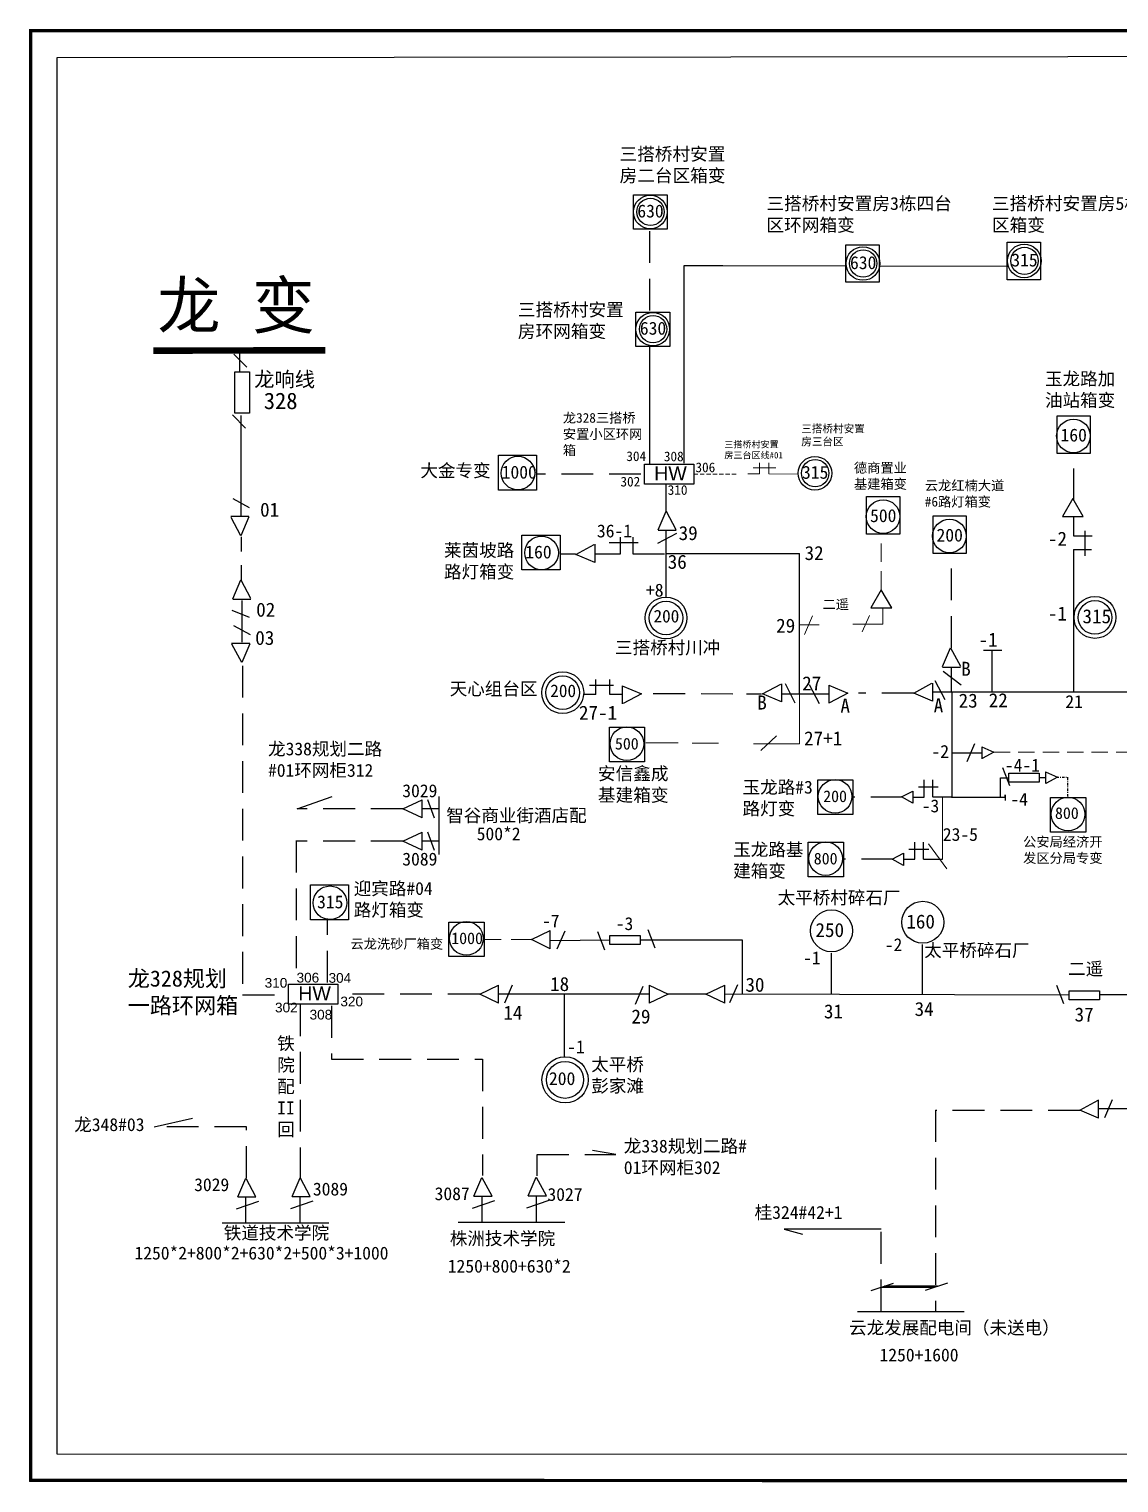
# Model space of a CAD drawing. Extents: x 62 to 435, y 13 to 238.
# Drawn here: x 61.5 to 229.9, y 12.8 to 237.5 of the extents above; entities that cross this region are included whole.
import ezdxf

# ---------------------------------------------------------------- set-up
doc = ezdxf.new("R2010")
doc.units = 0
doc.header["$LTSCALE"] = 0.774411
for name, pattern in [('ACAD_ISO02W100', [15, 12, -3]), ('DASHDOT', [1, 0.5, -0.25, 0, -0.25]), ('DASHED2', [9.525, 6.35, -3.175])]:
    doc.linetypes.add(name, pattern=pattern)
doc.layers.get('0').update_dxf_attribs({"linetype": 'CONTINUOUS'})
doc.styles.add('宋体_txtstyle_0.00_0_0', font='')
doc.styles.add('宋体_txtstyle_1.00_1_0', font='SIMSUN.TTC', dxfattribs={"height": 1})
doc.styles.add('宋体_txtstyle_1.50_0_0', font='SIMSUN.TTC', dxfattribs={"height": 1.5})
doc.styles.add('宋体_txtstyle_1.80_0_0', font='SIMSUN.TTC', dxfattribs={"height": 1.8})
doc.styles.add('宋体_txtstyle_1.99_0_0', font='', dxfattribs={"height": 1.989})
doc.styles.add('宋体_txtstyle_150.00_0_0150', font='SIMSUN.TTC', dxfattribs={"height": 150})
doc.styles.add('宋体_txtstyle_2.00_0_0', font='', dxfattribs={"height": 2})
doc.styles.add('宋体_txtstyle_2.17_0_0', font='', dxfattribs={"height": 2.1675})
doc.styles.add('宋体_txtstyle_5.21_0_0', font='', dxfattribs={"height": 5.213123})
doc.styles.get('宋体_txtstyle_0.00_0_0').set_extended_font_data('宋体')
doc.styles.get('宋体_txtstyle_1.99_0_0').set_extended_font_data('宋体')
doc.styles.get('宋体_txtstyle_2.00_0_0').set_extended_font_data('宋体')
doc.styles.get('宋体_txtstyle_2.17_0_0').set_extended_font_data('宋体')
doc.styles.get('宋体_txtstyle_5.21_0_0').set_extended_font_data('宋体')

msp = doc.modelspace()

# ---------------------------------------------------------------- linework, layer by layer
at = {"linetype": 'DASHED2'}
for p, q in [((157.41, 193.98), (157.41, 206.6)), ((222.9, 164.68), (222.9, 171.91)), ((156.04, 168.68), (139.95, 168.68)), ((159.69, 156.34), (154.83, 156.34)), ((204.03, 141.85), (204.03, 156.31)), ((94.49, 139.1), (94.49, 88.16)), ((119.24, 116.95), (102.92, 116.95)), ((196.47, 118.79), (188.71, 118.79)), ((119.24, 111.95), (102.72, 111.95)), ((102.75, 112.03), (102.75, 90.1)), ((195.01, 109.17), (187.25, 109.17)), ((107.63, 90.1), (107.63, 100.02)), ((94.48, 88.23), (101.6, 88.23)), ((131.12, 88.33), (109.2, 88.33)), ((103.39, 86.76), (103.39, 59.84)), ((108.24, 86.51), (108.24, 78.26)), ((108.24, 78.26), (131.56, 78.26)), ((131.56, 78.26), (131.56, 60.3)), ((201.55, 70.41), (201.55, 39.27)), ((223.87, 70.35), (201.57, 70.35)), ((95.07, 67.8), (80.81, 67.8)), ((95.07, 59.9), (95.07, 67.8)), ((139.99, 60.21), (139.99, 63.54)), ((139.99, 63.54), (152.17, 63.54)), ((152.17, 63.54), (148.57, 64.17)), ((193.18, 39.27), (193.18, 52.01))]:
    msp.add_line(p, q, dxfattribs=at)
at = {"color": 0, "linetype": 'Continuous'}
for p, q in [((168.67, 200.92), (162.68, 200.92)), ((162.68, 200.92), (162.68, 170.42)), ((157.36, 188.42), (157.36, 170.34)), ((94.24, 177.76), (94.24, 165.2)), ((159.89, 167.1), (159.89, 162.84)), ((92.97, 164.94), (95.53, 163.53)), ((94.24, 165.2), (94.24, 162.33)), ((95.47, 162.16), (92.67, 162.16)), ((94.22, 159.19), (92.7, 162.02)), ((95.47, 162.1), (94.22, 159.19)), ((158.69, 160.09), (159.93, 163)), ((159.93, 163), (161.45, 160.17)), ((158.68, 160.03), (161.48, 160.03)), ((159.89, 160.08), (159.89, 149.7)), ((94.25, 159.04), (94.25, 156.73)), ((145.98, 156.31), (148.8, 157.83)), ((148.95, 155.07), (148.95, 157.87)), ((155.62, 158.1), (151.13, 158.1)), ((152.88, 156.38), (152.88, 158.97)), ((154.82, 156.35), (154.82, 158.94)), ((145.91, 156.33), (143.58, 156.33)), ((148.89, 155.07), (145.98, 156.31)), ((152.88, 156.35), (148.98, 156.35)), ((159.96, 156.45), (180.54, 156.45)), ((94.25, 154.62), (94.25, 152.37)), ((92.97, 149.44), (94.21, 152.35)), ((94.21, 152.35), (95.73, 149.52)), ((92.96, 149.38), (95.76, 149.38)), ((94.36, 149.18), (94.36, 145.58)), ((92.84, 147.69), (95.53, 146.61)), ((93.09, 145.32), (95.65, 143.91)), ((94.36, 145.58), (94.36, 142.71)), ((95.59, 142.54), (92.79, 142.54)), ((94.35, 139.57), (92.83, 142.4)), ((95.59, 142.48), (94.35, 139.57)), ((202.63, 138.95), (203.87, 141.86)), ((203.87, 141.86), (205.39, 139.03)), ((208.99, 141.52), (211.81, 141.52)), ((202.62, 138.89), (205.42, 138.89)), ((153.16, 136), (153.16, 133.2)), ((153.16, 136), (156.13, 134.75)), ((174.82, 134.73), (177.64, 136.25)), ((177.79, 133.49), (177.79, 136.29)), ((185.05, 136.11), (185.05, 133.31)), ((185.05, 136.11), (188.02, 134.86)), ((188.02, 134.86), (185.19, 133.34)), ((198.18, 134.87), (201, 136.39)), ((201.09, 133.63), (198.18, 134.87)), ((201.15, 133.62), (201.15, 136.42)), ((204.08, 134.91), (204.08, 118.86)), ((156.13, 134.75), (153.3, 133.23)), ((174.67, 134.71), (172.36, 134.71)), ((177.73, 133.49), (174.82, 134.73)), ((185.05, 134.72), (177.79, 134.72)), ((204.08, 125.6), (208.67, 125.63)), ((211.58, 118.76), (211.58, 121.76)), ((211.58, 121.76), (212.91, 121.76)), ((217.57, 121.79), (218.57, 121.79)), ((212.3, 118.76), (212.3, 119.12)), ((212.3, 119.12), (212.3, 118.28)), ((102.92, 116.95), (108.32, 118.85)), ((119.25, 116.96), (122.22, 118.36)), ((122.22, 115.56), (119.25, 116.96)), ((122.22, 115.56), (122.22, 118.36)), ((124.8, 116.96), (122.22, 116.96)), ((124.84, 109.89), (124.84, 118.89)), ((204.01, 118.76), (212.3, 118.76)), ((119.25, 111.95), (122.22, 113.36)), ((122.22, 110.56), (122.22, 113.36)), ((122.22, 110.56), (119.25, 111.95)), ((124.8, 111.96), (122.22, 111.96)), ((151.25, 96.68), (142.08, 96.56)), ((171.73, 96.68), (155.94, 96.68)), ((171.73, 88.29), (171.73, 96.68)), ((185.47, 88.27), (185.47, 94.65)), ((199.48, 96.02), (199.48, 88.22)), ((236.19, 70.57), (226.67, 70.57)), ((80.81, 67.8), (86.74, 69.15)), ((193.18, 52.01), (178.18, 52.01)), ((178.18, 52.01), (181.02, 51.22)), ((193.19, 43.01), (201.38, 43.01)), ((193.67, 43.22), (201.86, 43.22))]:
    msp.add_line(p, q, dxfattribs=at)
at = {"color": 7, "linetype": 'Continuous', "lineweight": 0, "ltscale": 0.416316}
for p, q in [((168.63, 200.92), (187.71, 200.92)), ((192.8, 200.86), (212.5, 200.86))]:
    msp.add_line(p, q, dxfattribs=at)
at = {"linetype": 'Continuous'}
for p, q in [((95.16, 185.26), (93.15, 187.28)), ((94.92, 175.84), (92.91, 177.86)), ((222.87, 162.16), (222.87, 159.17)), ((224.63, 159.93), (224.63, 156.1)), ((161.51, 159.51), (158.58, 158)), ((222.87, 159.17), (225.74, 159.17)), ((180.54, 134.72), (180.54, 156.45)), ((222.87, 157.08), (225.67, 157.08)), ((222.91, 134.98), (222.91, 157.08)), ((210.29, 135.08), (210.28, 141.48)), ((202.75, 138.24), (205.51, 136.14)), ((203.99, 138.9), (203.99, 135.02)), ((151.81, 136.05), (148.1, 136.05)), ((149.05, 134.63), (149.05, 136.97)), ((151.22, 134.63), (151.22, 136.97)), ((178.31, 136.32), (179.82, 133.38)), ((182.04, 136.2), (183.55, 133.26)), ((235.34, 135.01), (201.12, 135.02)), ((201.47, 136.79), (202.97, 133.86)), ((149.05, 134.63), (147.28, 134.63)), ((153.18, 134.63), (151.22, 134.63)), ((207.59, 127.01), (206.39, 124.23)), ((208.69, 126.53), (208.69, 124.72)), ((208.69, 126.53), (210.57, 125.73)), ((210.57, 125.73), (208.75, 124.75)), ((213.01, 120.51), (211.93, 123.32)), ((218.54, 122.68), (218.54, 120.87)), ((218.54, 122.68), (220.42, 121.88)), ((220.42, 121.88), (218.59, 120.9)), ((123.04, 118.39), (124.09, 115.57)), ((123.04, 113.39), (124.09, 110.56)), ((139.11, 96.75), (142.02, 98.15)), ((142.02, 95.35), (139.11, 96.75)), ((142.02, 95.35), (142.02, 98.15)), ((144.26, 98.08), (143.06, 95.29)), ((150.47, 95.13), (149.39, 97.94)), ((158.22, 95.43), (157.14, 98.24)), ((131.12, 88.33), (134.03, 89.73)), ((134.03, 86.93), (131.12, 88.33)), ((134.03, 86.93), (134.03, 89.73)), ((157.32, 88.33), (134.03, 88.33)), ((136.16, 89.73), (134.97, 86.94)), ((156.33, 89.49), (155.14, 86.71)), ((157.32, 89.73), (157.32, 86.93)), ((157.32, 89.73), (160.23, 88.33)), ((160.23, 88.33), (157.32, 86.93)), ((166.08, 88.33), (160.23, 88.33)), ((166.08, 88.33), (168.99, 89.73)), ((168.99, 86.93), (166.08, 88.33)), ((168.99, 86.93), (168.99, 89.73)), ((222.2, 88.14), (168.99, 88.33)), ((170.94, 89.75), (169.74, 86.96)), ((221.38, 86.84), (220.3, 89.65)), ((238.8, 88.22), (226.86, 88.23)), ((223.83, 70.41), (226.66, 71.93)), ((226.74, 69.17), (226.74, 71.97)), ((228.87, 71.96), (227.68, 69.18)), ((226.74, 69.17), (223.83, 70.41)), ((93.74, 56.98), (94.98, 59.89)), ((94.98, 59.89), (96.5, 57.06)), ((102.13, 57.03), (103.37, 59.94)), ((103.37, 59.94), (104.89, 57.11)), ((130.23, 57.08), (131.47, 59.99)), ((131.47, 59.99), (132.99, 57.16)), ((138.62, 57.13), (139.86, 60.04)), ((139.86, 60.04), (141.38, 57.21)), ((93.54, 55.14), (96.98, 56.3)), ((93.74, 56.98), (96.54, 56.98)), ((95.01, 52.97), (95.01, 57.02)), ((101.93, 55.19), (105.37, 56.35)), ((102.13, 57.03), (104.93, 57.03)), ((103.4, 53.02), (103.4, 57.07)), ((130.03, 55.24), (133.47, 56.4)), ((130.23, 57.08), (133.03, 57.08)), ((131.5, 53.07), (131.5, 57.11)), ((138.42, 55.29), (141.86, 56.45)), ((138.62, 57.13), (141.42, 57.13)), ((139.89, 53.12), (139.89, 57.16)), ((91.32, 52.97), (107.81, 52.97)), ((127.81, 53.07), (144.3, 53.07)), ((191.61, 42.51), (195.05, 43.66)), ((200, 42.56), (203.44, 43.71)), ((189.49, 39.27), (205.97, 39.27))]:
    msp.add_line(p, q, dxfattribs=at)
at = {"linetype": 'ACAD_ISO02W100'}
msp.add_line((94.06, 184.64), (94.06, 187.79), dxfattribs=at)
at = {"color": 7, "linetype": 'DASHED2', "lineweight": 0, "ltscale": 0.133498}
msp.add_line((164.19, 168.72), (170.85, 168.72), dxfattribs=at)
at = {"color": 7, "linetype": 'Continuous', "lineweight": 0, "ltscale": 0.084126}
for p, q in [((172.55, 168.74), (174.37, 168.74)), ((173.37, 169.66), (176.9, 169.66)), ((174.37, 168.74), (174.37, 170.48)), ((175.8, 168.74), (175.8, 170.48)), ((175.8, 168.74), (180.33, 168.71))]:
    msp.add_line(p, q, dxfattribs=at)
at = {"color": 7, "linetype": 'DASHED2', "lineweight": 0, "ltscale": 0.584501}
msp.add_line((193.18, 150.82), (193.18, 159.54), dxfattribs=at)
at = {"color": 7, "linetype": 'Continuous', "lineweight": 0, "ltscale": 0.584501}
for p, q in [((182.54, 146.81), (181.31, 143.94)), ((191.37, 146.86), (190.2, 144.35)), ((193.41, 145.52), (193.41, 148.03)), ((180.62, 145.4), (183.59, 145.4))]:
    msp.add_line(p, q, dxfattribs=at)
at = {"color": 7, "linetype": 'Continuous', "lineweight": 0, "ltscale": 0.507321}
for p, q in [((193.41, 145.52), (188.79, 145.52)), ((180.54, 134.72), (180.54, 127.04)), ((176.98, 128.26), (174.55, 125.98)), ((168, 127.12), (163.94, 127.12)), ((180.54, 127.04), (173.43, 127.04))]:
    msp.add_line(p, q, dxfattribs=at)
at = {"color": 0, "linetype": 'DASHED2'}
for p, q in [((198.18, 134.87), (189.66, 134.86)), ((170.24, 134.71), (156.13, 134.75))]:
    msp.add_line(p, q, dxfattribs=at)
at = {"color": 7, "linetype": 'Continuous', "lineweight": 0, "ltscale": 0.671212}
msp.add_line((161.78, 127.16), (156.77, 127.16), dxfattribs=at)
at = {"color": 7, "linetype": 'DASHED2', "lineweight": 0, "ltscale": 0.511978}
msp.add_line((210.57, 125.73), (237.9, 125.73), dxfattribs=at)
at = {"color": 7, "ltscale": 2}
for p, q in [((199.8, 118.79), (199.8, 121.46)), ((201.08, 121.46), (201.08, 118.79)), ((196.3, 118.82), (198.07, 119.71)), ((198.07, 119.71), (198.07, 117.83)), ((198.91, 120.37), (201.97, 120.37)), ((198.07, 117.83), (196.3, 118.82)), ((198.14, 118.79), (199.82, 118.79)), ((201.17, 118.84), (204.11, 118.84)), ((197.45, 110.75), (200.51, 110.75)), ((198.34, 109.17), (198.34, 111.84)), ((199.62, 111.84), (199.62, 109.17)), ((194.84, 109.2), (196.62, 110.09)), ((196.62, 108.21), (194.84, 109.2)), ((196.62, 110.09), (196.62, 108.21)), ((196.68, 109.17), (198.36, 109.17)), ((199.71, 109.21), (202.65, 109.21))]:
    msp.add_line(p, q, dxfattribs=at)
at = {"color": 0, "linetype": 'DASHDOT'}
for p, q in [((220.24, 121.86), (221.94, 121.86)), ((221.94, 121.86), (221.94, 118.83))]:
    msp.add_line(p, q, dxfattribs=at)
at = {"color": 7, "linetype": 'Continuous', "lineweight": 0, "ltscale": 0.797737}
msp.add_line((202.64, 118.84), (202.64, 109.2), dxfattribs=at)
at = {"color": 7, "linetype": 'Continuous', "lineweight": 0, "ltscale": 1.476555}
msp.add_line((200.49, 111.58), (203.28, 107.69), dxfattribs=at)
at = {"color": 7, "linetype": 'DASHED2', "lineweight": 0, "ltscale": 0.631822}
msp.add_line((139.11, 96.75), (131.71, 96.75), dxfattribs=at)
msp.add_line((144.19, 88.33), (144.19, 78.63))
at = {"linetype": 'Continuous', "const_width": 0.5}
msp.add_lwpolyline([(61.75, 237.26), (435.14, 237.26), (435.14, 13.01), (61.75, 13.18)], close=True, dxfattribs=at)
at = {"linetype": 'Continuous'}
for points in [[(65.86, 233.13), (430.24, 233.49), (429.86, 17.16), (65.86, 17.22)], [(95.56, 184.54), (95.56, 178.16), (93.3, 178.16), (93.3, 184.54)], [(212.88, 121.11), (212.88, 122.5), (217.57, 122.5), (217.57, 121.11)], [(151.25, 96), (151.25, 97.39), (155.94, 97.39), (155.94, 96)], [(222.2, 87.44), (222.2, 88.83), (226.89, 88.83), (226.89, 87.44)]]:
    msp.add_lwpolyline(points, close=True, dxfattribs=at)
at = {"color": 0, "linetype": 'Continuous'}
for points in [[(154.87, 211.89), (160.11, 211.89), (160.11, 206.56), (154.87, 206.56)], [(212.63, 204.57), (217.76, 204.57), (217.76, 198.77), (212.63, 198.77)], [(187.71, 204.17), (192.84, 204.17), (192.84, 198.36), (187.71, 198.36)], [(155.26, 193.77), (160.5, 193.77), (160.5, 188.45), (155.26, 188.45)], [(220.34, 177.71), (225.47, 177.71), (225.47, 171.91), (220.34, 171.91)], [(134.01, 171.64), (139.89, 171.64), (139.89, 166.25), (134.01, 166.25)], [(156.58, 170.27), (164.19, 170.27), (164.19, 167.18), (156.58, 167.18)], [(190.91, 165.25), (196.04, 165.25), (196.04, 159.45), (190.91, 159.45)], [(222.79, 164.95), (221.19, 162.18), (224.38, 162.18)], [(201.18, 162.24), (206.31, 162.24), (206.31, 156.44), (201.18, 156.44)], [(137.65, 159.3), (143.54, 159.3), (143.54, 153.91), (137.65, 153.91)], [(193.18, 150.82), (191.58, 148.05), (194.78, 148.05)], [(151.17, 129.58), (156.6, 129.58), (156.6, 124.23), (151.17, 124.23)], [(183.35, 121.44), (188.77, 121.44), (188.77, 116.09), (183.35, 116.09)], [(219.34, 118.7), (224.76, 118.7), (224.76, 113.35), (219.34, 113.35)], [(181.89, 111.82), (187.32, 111.82), (187.32, 106.47), (181.89, 106.47)], [(104.98, 105.21), (110.87, 105.21), (110.87, 99.82), (104.98, 99.82)], [(126.38, 99.47), (131.8, 99.47), (131.8, 94.13), (126.38, 94.13)], [(101.6, 89.88), (109.2, 89.88), (109.2, 86.78), (101.6, 86.78)]]:
    msp.add_lwpolyline(points, close=True, dxfattribs=at)
at = {"linetype": 'Continuous', "const_width": 1.02}
msp.add_lwpolyline([(107.25, 187.84), (80.72, 187.81)], dxfattribs=at)
at = {"color": 0}
for centre, radius in [((157.48, 209.24), 2.6), ((157.52, 209.24), 2.11), ((190.34, 201.27), 2.6), ((190.38, 201.26), 2.11), ((215.26, 201.67), 2.6), ((215.3, 201.67), 2.11), ((157.87, 191.12), 2.6), ((157.91, 191.12), 2.11), ((222.87, 174.61), 2.6), ((137.03, 168.87), 2.6), ((182.92, 168.85), 2.6), ((182.96, 168.85), 2.11), ((193.45, 162.15), 2.6), ((203.71, 159.14), 2.6), ((140.68, 156.53), 2.6), ((153.86, 127.03), 2.6), ((186.04, 118.89), 2.6), ((222.03, 116.15), 2.6), ((184.58, 109.27), 2.6), ((108, 102.44), 2.6), ((129.07, 96.93), 2.6)]:
    msp.add_circle(centre, radius, dxfattribs=at)
at = {"linetype": 'Continuous'}
for centre, radius in [((159.91, 146.47), 3.24), ((226.19, 146.56), 3.24), ((143.95, 134.93), 3.24), ((185.48, 98.11), 3.24), ((199.59, 99.43), 3.24), ((144.31, 75.07), 3.57)]:
    msp.add_circle(centre, radius, dxfattribs=at)
for centre, radius in [((159.91, 146.47), 2.6), ((226.19, 146.56), 2.6), ((143.95, 134.93), 2.6), ((144.31, 75.07), 2.86)]:
    msp.add_circle(centre, radius)

# ---------------------------------------------------------------- texts
at = {"linetype": 'Continuous', "attachment_point": 1}
for s, insert, char_height, width, style in [('{\\fSimSun|b0|i0|c134|p2;\\H0.8x;三搭桥村安置\\P房二台区箱变}', (152.73, 219.2), 2.5, 30.4123, '宋体_txtstyle_0.00_0_0'), ('{\\fSimSun|b0|i0|c134|p2;\\H0.8x;三搭桥村安置房3栋四台区环网箱变}', (175.43, 211.55), 2.5, 30.4123, '宋体_txtstyle_0.00_0_0'), ('{\\fSimSun|b0|i0|c134|p2;\\H0.8x;三搭桥村安置房5栋五台区箱变}', (210.27, 211.55), 2.5, 30.4123, '宋体_txtstyle_0.00_0_0'), ('龙 变', (81.32, 198.37), 7.14, 37.0929, '宋体_txtstyle_0.00_0_0'), ('{\\fSimSun|b0|i0|c134|p2;\\H0.8x;三搭桥村安置\\P房环网箱变}', (137.02, 195.13), 2.5, 30.4123, '宋体_txtstyle_0.00_0_0'), ('{\\fSimSun|b0|i0|c134|p2;\\H0.8x;三搭桥村安置\\P房三台区}', (180.81, 176.33), 1.5, 30.4123, '宋体_txtstyle_1.50_0_0')]:
    msp.add_mtext(s, dxfattribs=dict(at, insert=insert, char_height=char_height, width=width, style=style))
at = {"color": 0, "attachment_point": 1, "style": '宋体_txtstyle_0.00_0_0'}
for s, insert, char_height, width in [('{\\fSimSun|b0|i0|c134|p2;630}', (155.48, 210.38), 1.9941, 4.1943), ('{\\fSimSun|b0|i0|c134|p2;315}', (213.26, 202.81), 1.9941, 4.1943), ('{\\fSimSun|b0|i0|c134|p2;630}', (155.87, 192.26), 1.9941, 4.1943), ('{\\fSimSun|b0|i0|c134|p2;玉龙路加油站箱变}', (218.47, 184.45), 1.989, 12.9524), ('{\\fSimSun|b0|i0|c134|p2;160}', (220.87, 175.75), 1.9941, 4.1943), ('{\\fSimSun|b0|i0|c134|p2;1000}', (134.52, 170.01), 1.9941, 4.1943), ('{\\fSimSun|b0|i0|c134|p2;315}', (180.92, 169.99), 1.9941, 4.1943), ('{\\fSimSun|b0|i0|c134|p2;200}', (201.71, 160.28), 1.9941, 4.1943), ('160', (138.17, 157.67), 1.994, 4.1943), ('龙338规划二路#01环网柜312', (98.42, 127.23), 1.989, 20.4566), ('{\\fSimSun|b0|i0|c134|p2;玉龙路#3路灯变}', (171.74, 121.31), 1.989, 11.6776), ('{\\fKaiTi_GB2312|b0|i0|c134|p49;3029}', (119.16, 120.76), 1.9941, 22.9595), ('{\\fSimSun|b0|i0|c134|p2;200}', (184.2, 119.81), 1.8, 4.1943), ('{\\fSimSun|b0|i0|c134|p2;智谷商业街酒店配}', (125.95, 116.95), 1.989, 29.7156), ('{\\fKaiTi_GB2312|b0|i0|c134|p49;500*2}', (130.66, 114.1), 1.9941, 22.9595), ('{\\fKaiTi_GB2312|b0|i0|c134|p49;3089}', (119.16, 110.2), 1.9941, 22.9595), ('{\\fSimSun|b0|i0|c134|p2;迎宾路#04\\P路灯箱变}', (111.66, 105.65), 1.989, 22.3941), ('{\\fSimSun|b0|i0|c134|p2;315}', (106, 103.58), 1.9941, 4.1943), ('铁院配\\PII回', (99.83, 81.7), 1.994, 3.1237), ('龙348#03', (68.47, 69.15), 1.994, 21.7025), ('龙338规划二路#\\P01环网柜302', (153.39, 65.83), 1.994, 21.7025), ('3029', (87, 59.86), 1.994, 8.7446), ('3089', (105.35, 59.19), 1.994, 8.7446), ('3087', (124.16, 58.47), 1.994, 8.7446), ('3027', (141.59, 58.36), 1.994, 8.7446), ('桂324#42+1', (173.6, 55.58), 1.994, 21.7025), ('1250+800+630*2', (126.19, 47.27), 1.9941, 22.9595), ('1250+1600', (192.9, 33.54), 1.994, 22.9595)]:
    msp.add_mtext(s, dxfattribs=dict(at, insert=insert, char_height=char_height, width=width))
at = {"color": 7, "attachment_point": 1}
for s, insert, char_height, width, style in [('{\\fSimSun|b0|i0|c134|p2;630}', (188.34, 202.4), 1.9941, 4.1943, '宋体_txtstyle_0.00_0_0'), ('{\\fSimSun|b0|i0|c134|p2;304}', (153.78, 172.23), 1.5, 5.5562, '宋体_txtstyle_0.00_0_0'), ('{\\fSimSun|b0|i0|c134|p2;308}', (159.58, 172.2), 1.5, 5.5562, '宋体_txtstyle_0.00_0_0'), ('{\\fSimSun|b0|i0|c134|p2;大金专变}', (121.96, 170.26), 1.989, 22.3941, '宋体_txtstyle_0.00_0_0'), ('{\\fSimSun|b0|i0|c134|p2;306}', (164.46, 170.51), 1.5, 5.5562, '宋体_txtstyle_0.00_0_0'), ('{\\fSimSun|b0|i0|c134|p2;302}', (152.87, 168.3), 1.5, 5.5562, '宋体_txtstyle_0.00_0_0'), ('{\\fSimSun|b0|i0|c134|p2;310}', (160.17, 167.01), 1.5, 5.5562, '宋体_txtstyle_0.00_0_0'), ('{\\fSimSun|b0|i0|c134|p2;云龙红楠大道\\P#6路灯箱变}', (199.9, 167.7), 1.5, 22.3941, '宋体_txtstyle_1.50_0_0'), ('01', (97.19, 164.3), 2.167, 5.5562, '宋体_txtstyle_0.00_0_0'), ('500', (191.44, 163.29), 1.994, 4.1943, '宋体_txtstyle_1.99_0_0'), ('36-1', (149.23, 160.93), 2, 5.5562, '宋体_txtstyle_2.00_0_0'), ('{\\fSimSun|b0|i0|c134|p2;39}', (161.86, 160.68), 2.1675, 5.5562, '宋体_txtstyle_0.00_0_0'), ('莱茵坡路路灯箱变', (125.61, 157.93), 1.989, 12.8275, '宋体_txtstyle_0.00_0_0'), ('32', (181.32, 157.6), 2.167, 5.5562, '宋体_txtstyle_0.00_0_0'), ('{\\fSimSun|b0|i0|c134|p2;36}', (160.17, 156.24), 2.1675, 5.5562, '宋体_txtstyle_0.00_0_0'), ('+8', (156.81, 151.78), 2, 3.0581, '宋体_txtstyle_2.00_0_0'), ('02', (96.59, 148.84), 2.167, 5.5562, '宋体_txtstyle_0.00_0_0'), ('29', (176.93, 146.37), 2.167, 5.5562, '宋体_txtstyle_2.17_0_0'), ('03', (96.44, 144.48), 2.167, 5.5562, '宋体_txtstyle_0.00_0_0'), ('三搭桥村川冲', (152.03, 142.9), 1.989, 22.3941, '宋体_txtstyle_0.00_0_0'), ('B', (205.52, 139.7), 2.17, 5.5562, '宋体_txtstyle_0.00_0_0'), ('{\\fSimSun|b0|i0|c134|p2;27}', (180.95, 137.45), 2.1675, 5.5562, '宋体_txtstyle_0.00_0_0'), ('天心组台区', (126.49, 136.53), 1.989, 22.3941, '宋体_txtstyle_0.00_0_0'), ('27-1', (146.46, 132.91), 2.167, 5.5562, '宋体_txtstyle_0.00_0_0'), ('B', (174.01, 134.49), 2.17, 5.5562, '宋体_txtstyle_0.00_0_0'), ('A', (186.86, 134), 2.17, 5.5562, '宋体_txtstyle_0.00_0_0'), ('A', (201.27, 134.04), 2.17, 5.5562, '宋体_txtstyle_0.00_0_0'), ('{\\fSimSun|b0|i0|c134|p2;23}', (205.12, 134.78), 2.1675, 5.5562, '宋体_txtstyle_0.00_0_0'), ('{\\fSimSun|b0|i0|c134|p2;22}', (209.77, 134.84), 2.1675, 5.5562, '宋体_txtstyle_0.00_0_0'), ('27+1', (181.24, 128.95), 2.167, 5.5562, '宋体_txtstyle_0.00_0_0'), ('500', (152.02, 127.94), 1.8, 4.1943, '宋体_txtstyle_0.00_0_0'), ('安信鑫成基建箱变', (149.39, 123.43), 2, 11.6776, '宋体_txtstyle_0.00_0_0'), ('{\\fSimSun|b0|i0|c134|p2;800}', (220.01, 117.21), 1.8, 4.1943, '宋体_txtstyle_0.00_0_0'), ('{\\fSimSun|b0|i0|c134|p2;玉龙路基建箱变}', (170.29, 111.68), 1.989, 11.6776, '宋体_txtstyle_0.00_0_0'), ('{\\fSimSun|b0|i0|c134|p2;800}', (182.74, 110.18), 1.8, 4.1943, '宋体_txtstyle_0.00_0_0'), ('{\\fSimSun|b0|i0|c134|p2;1000}', (126.73, 97.86), 1.8, 4.1943, '宋体_txtstyle_1.80_0_0'), ('18', (142, 90.97), 2.167, 5.5562, '宋体_txtstyle_0.00_0_0'), ('30', (172.18, 90.86), 2.167, 5.5562, '宋体_txtstyle_0.00_0_0'), ('29', (154.56, 85.95), 2.167, 5.5562, '宋体_txtstyle_0.00_0_0'), ('31', (184.31, 86.74), 2.167, 5.5562, '宋体_txtstyle_0.00_0_0'), ('34', (198.32, 87.11), 2.167, 5.5562, '宋体_txtstyle_0.00_0_0'), ('{\\fSimSun|b0|i0|c134|p2;37}', (223.04, 86.26), 2.1675, 5.5562, '宋体_txtstyle_0.00_0_0')]:
    msp.add_mtext(s, dxfattribs=dict(at, insert=insert, char_height=char_height, width=width, style=style))
at = {"color": 0, "linetype": 'Continuous', "attachment_point": 1, "style": '宋体_txtstyle_0.00_0_0'}
for s, insert, char_height, width in [('龙响线', (96.27, 184.52), 2.3, 9.895), ('{\\fSimSun|b0|i0|c134|p2;328}', (97.77, 181.31), 2.55, 13.7716), ('{\\fSimSun|b0|i0|c134|p2;公安局经济开发区分局专变 }', (215.08, 112.61), 1.5, 14.222)]:
    msp.add_mtext(s, dxfattribs=dict(at, insert=insert, char_height=char_height, width=width))
at = {"attachment_point": 1}
for s, insert, char_height, width, style in [('龙328三搭桥^M^J安置小区环网箱', (143.97, 178.16), 1.5, 13.1221, '宋体_txtstyle_1.50_0_0'), ('{\\fArial|b0|i0|c0|p32;HW}', (158.08, 169.92), 2.1675, 5.5562, '宋体_txtstyle_0.00_0_0'), ('{\\fSimSun|b0|i0|c134|p2;-2}', (218.92, 159.81), 2.1675, 5.5562, '宋体_txtstyle_0.00_0_0'), ('{\\fSimSun|b0|i0|c134|p2;-1}', (218.92, 148.25), 2.1675, 5.5562, '宋体_txtstyle_0.00_0_0'), ('{\\fSimSun|b0|i0|c134|p2;-1}', (208.19, 144.2), 2.1675, 5.5562, '宋体_txtstyle_0.00_0_0'), ('{\\fSimSun|b0|i0|c134|p2;21}', (221.61, 134.54), 1.9941, 4.1943, '宋体_txtstyle_0.00_0_0'), ('{\\fSimSun|b0|i0|c134|p2;-2}', (200.93, 126.84), 1.9941, 4.1943, '宋体_txtstyle_0.00_0_0'), ('{\\fSimSun|b0|i0|c134|p2;-4-1}', (212.27, 124.71), 1.9941, 4.1943, '宋体_txtstyle_0.00_0_0'), ('{\\fSimSun|b0|i0|c134|p2;-4}', (213.11, 119.44), 1.9941, 4.1943, '宋体_txtstyle_0.00_0_0'), ('{\\fSimSun|b0|i0|c134|p2;-3}', (199.42, 118.42), 1.9941, 4.1943, '宋体_txtstyle_0.00_0_0'), ('{\\fSimSun|b0|i0|c134|p2;23-5}', (202.68, 114.01), 1.9941, 4.1943, '宋体_txtstyle_0.00_0_0'), ('太平桥村碎石厂', (177.16, 104.23), 1.989, 23.2461, '宋体_txtstyle_0.00_0_0'), ('-7', (140.75, 100.63), 1.994, 4.1943, '宋体_txtstyle_1.99_0_0'), ('-3', (152.14, 100.22), 1.994, 4.1943, '宋体_txtstyle_0.00_0_0'), ('-2', (193.71, 96.96), 1.994, 4.1943, '宋体_txtstyle_0.00_0_0'), ('-1', (181.08, 94.93), 1.994, 4.1943, '宋体_txtstyle_0.00_0_0'), ('太平桥碎石厂', (199.81, 96.1), 1.989, 26.4405, '宋体_txtstyle_0.00_0_0'), ('{\\fSimSun|b0|i0|c134|p2;龙328规划一路环网箱}', (76.75, 91.99), 2.5, 18.1996, '宋体_txtstyle_0.00_0_0'), ('{\\fSimSun|b0|i0|c134|p2;二遥}', (222.03, 93.24), 1.989, 26.4405, '宋体_txtstyle_0.00_0_0'), ('{\\fArial|b0|i0|c0|p32;\\H0.692x;310}', (97.9, 90.82), 2.1675, 5.5562, '宋体_txtstyle_0.00_0_0'), ('{\\fArial|b0|i0|c0|p32;\\H0.692x;306}', (102.83, 91.62), 2.1675, 5.5562, '宋体_txtstyle_0.00_0_0'), ('{\\fArial|b0|i0|c0|p32;\\H0.692x;304}', (107.77, 91.58), 2.1675, 5.5562, '宋体_txtstyle_0.00_0_0'), ('{\\fArial|b0|i0|c0|p32;HW}', (103.09, 89.53), 2.1675, 5.5562, '宋体_txtstyle_0.00_0_0'), ('{\\fArial|b0|i0|c0|p32;\\H0.692x;320}', (109.6, 87.94), 2.1675, 5.5562, '宋体_txtstyle_0.00_0_0'), ('{\\fArial|b0|i0|c0|p32;\\H0.692x;302}', (99.5, 87), 2.1675, 5.5562, '宋体_txtstyle_0.00_0_0'), ('{\\fArial|b0|i0|c0|p32;\\H0.692x;308}', (104.84, 85.9), 2.1675, 5.5562, '宋体_txtstyle_0.00_0_0'), ('14', (134.78, 86.53), 2.167, 5.5562, '宋体_txtstyle_0.00_0_0'), ('-1', (144.65, 81.18), 1.994, 4.1943, '宋体_txtstyle_0.00_0_0'), ('太平桥彭家滩', (148.36, 78.45), 1.989, 9.2593, '宋体_txtstyle_5.21_0_0'), ('铁道技术学院', (91.58, 52.41), 1.989, 29.7156, '宋体_txtstyle_0.00_0_0'), ('{\\fSimSun|b0|i0|c134|p2;株洲技术学院}', (126.51, 51.55), 1.989, 29.7156, '宋体_txtstyle_0.00_0_0'), ('{\\fSimSun|b0|i0|c134|p2;1250*2+800*2+630*2+500*3+1000}', (77.79, 49.29), 1.989, 29.7156, '宋体_txtstyle_0.00_0_0'), ('{\\fSimSun|b0|i0|c134|p2;云龙发展配电间（未送电）}', (188.19, 37.75), 1.989, 36.4503, '宋体_txtstyle_0.00_0_0')]:
    msp.add_mtext(s, dxfattribs=dict(at, insert=insert, char_height=char_height, width=width, style=style))
at = {"color": 7, "linetype": 'Continuous', "lineweight": 0, "ltscale": 0.350701, "insert": (168.92, 173.8), "char_height": 1, "attachment_point": 1, "style": '宋体_txtstyle_1.00_1_0'}
msp.add_mtext('三搭桥村安置^M^J房三台区线#01', dxfattribs=at)
at = {"color": 7, "linetype": 'DASHED2', "lineweight": 0, "ltscale": 0.584501, "insert": (188.95, 170.44), "char_height": 1.5, "attachment_point": 1, "style": '宋体_txtstyle_1.50_0_0'}
msp.add_mtext('德商置业^M^J基建箱变', dxfattribs=at)
at = {"color": 2, "linetype": 'DASHED2', "lineweight": 0, "ltscale": 0.584501, "true_color": 0xffff00, "insert": (184.09, 149.33), "char_height": 1.5, "attachment_point": 1, "style": '宋体_txtstyle_1.50_0_0'}
msp.add_mtext('二遥', dxfattribs=at)
at = {"color": 7, "linetype": 'Continuous', "width": 4.7831, "attachment_point": 1, "style": '宋体_txtstyle_0.00_0_0'}
for s, insert, char_height in [('200', (157.98, 147.73), 1.95), ('{\\fSimSun|b0|i0|c134|p2;315}', (224.26, 147.82), 2.1675), ('200', (142.03, 136.19), 1.95), ('250', (183, 99.32), 2.167), ('160', (197.04, 100.63), 2.167), ('200', (141.82, 76.27), 2)]:
    msp.add_mtext(s, dxfattribs=dict(at, insert=insert, char_height=char_height))
at = {"color": 7, "linetype": 'DASHED2', "lineweight": 0, "ltscale": 1.391389, "insert": (111.16, 96.85), "char_height": 1.5, "attachment_point": 1, "style": '宋体_txtstyle_150.00_0_0150'}
msp.add_mtext('云龙洗砂厂箱变', dxfattribs=at)

doc.saveas('drawing.dxf')
